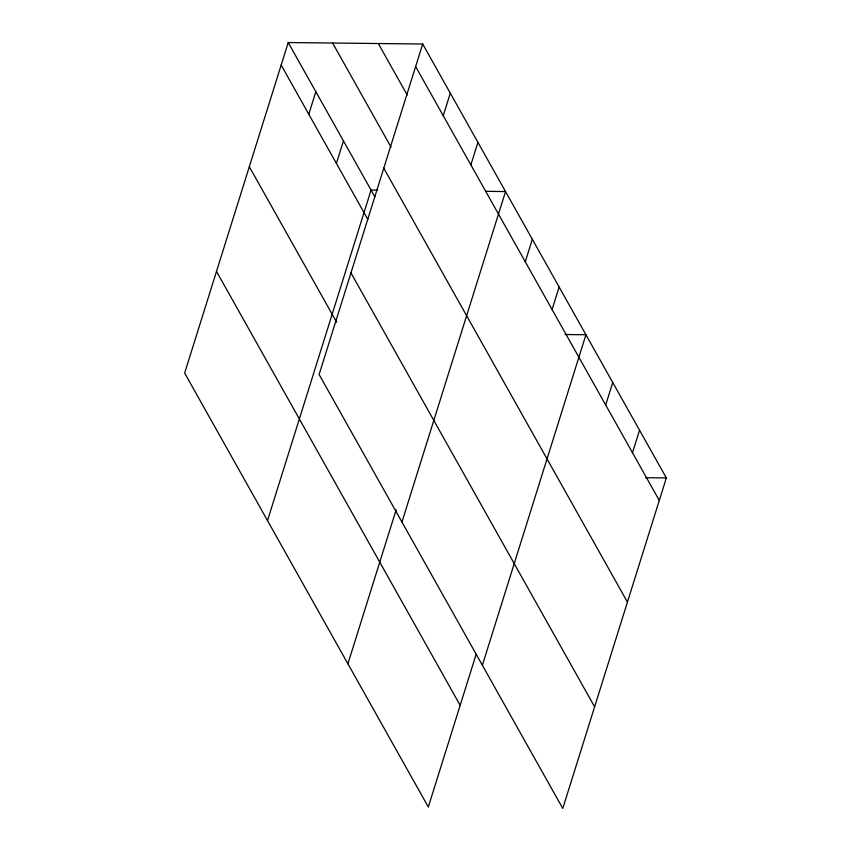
<?xml version="1.0" encoding="UTF-8"?>
<svg xmlns="http://www.w3.org/2000/svg" width="851" height="851" viewBox="0 0 851 851"><rect width="100%" height="100%" fill="white"/><g stroke="black" fill="none" stroke-linecap="round" stroke-linejoin="round"><path stroke-width="1.28" d="M422.692 44.007L319.114 374.514L562.777 808.45L666.344 477.943L422.692 44.007L288.223 42.55L184.656 373.057L428.308 806.993L476.177 654.238M308.785 114.247L315.838 91.727M336.4 163.424L343.453 140.904M267.501 520.599L371.068 190.081L377.599 190.156M443.243 115.715L450.307 93.195M470.858 164.892L477.922 142.372M347.91 663.791L396.162 509.802M401.959 522.057L505.537 191.549L485.953 191.337M525.28 261.8L532.332 239.28M552.076 309.53L559.139 287.01M482.368 665.248L585.935 334.741L565.064 334.517M605.689 405.002L612.741 382.482M632.484 452.732L639.548 430.212M645.462 477.719L666.344 477.943M415.628 66.538L659.291 500.462M378.312 43.529L407.214 94.993M332.603 43.029L391.035 147.106M383.78 168.168L627.442 602.104M288.223 42.55L374.897 196.9M281.17 65.07L367.845 219.43M350.963 272.884L594.626 706.819M249.322 166.711L336.634 322.199M216.505 271.426L460.168 705.351"/></g></svg>
